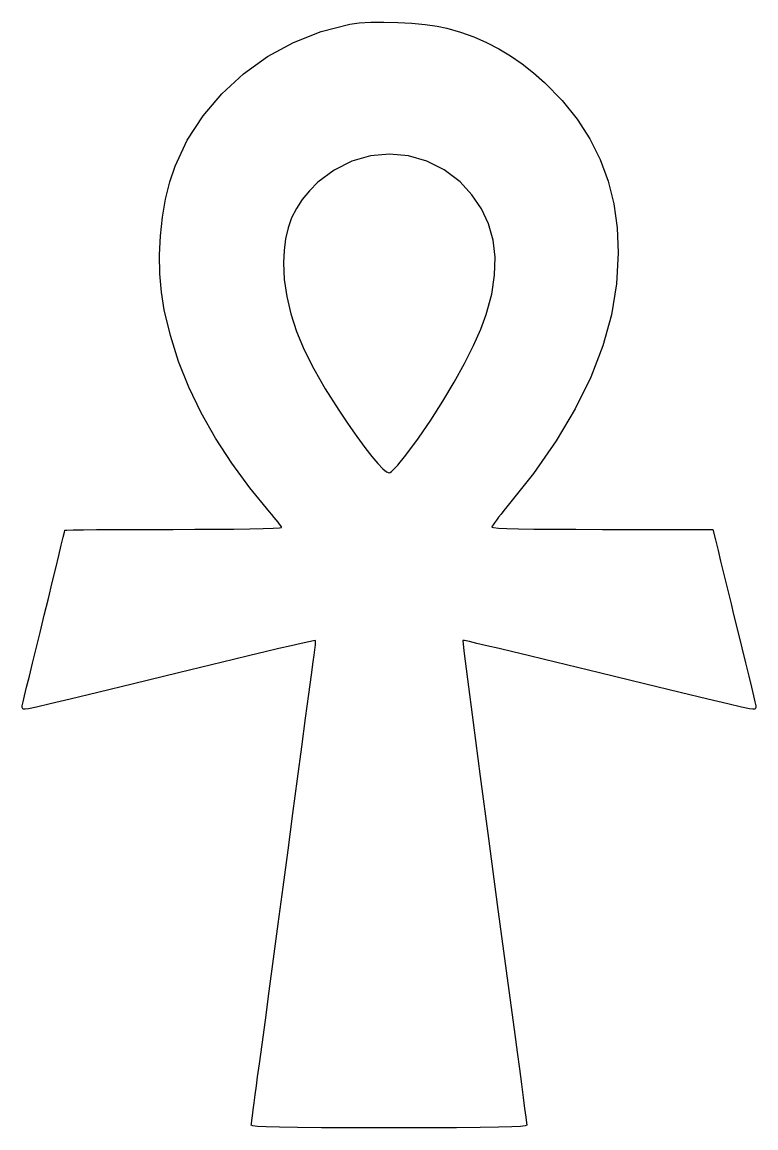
# Model space of a CAD drawing. Extents: x 178 to 449, y 198 to 606.
import ezdxf

# ---------------------------------------------------------------- set-up
doc = ezdxf.new("R2010")
doc.units = 0
doc.layers.add('Layer_1', color=7, linetype='CONTINUOUS')

msp = doc.modelspace()

# ---------------------------------------------------------------- linework, layer by layer
at = {"layer": 'Layer_1', "color": 7}
for points in [[(262.742872, 198.714908), (262.790952, 199.26058), (262.9288, 200.435948), (263.146736, 202.16762), (263.435088, 204.382252), (263.784192, 207.006452), (264.184392, 209.966876), (264.626016, 213.190132), (265.0994, 216.602868), (265.753576, 221.356788), (266.713352, 228.423908), (267.932728, 237.461348), (269.365712, 248.126228), (270.966312, 260.075644), (272.688528, 272.966708), (274.486368, 286.456548), (276.313824, 300.20226), (278.108648, 313.708644), (279.81296, 326.512548), (281.387312, 338.31918), (282.792272, 348.833748), (283.9884, 357.76146), (284.936248, 364.807524), (285.596392, 369.677148), (285.929384, 372.075532), (286.075696, 373.118204), (286.200824, 374.102292), (286.302824, 375.005468), (286.379784, 375.805356), (286.429784, 376.47962), (286.450904, 377.0059), (286.441144, 377.361852), (286.398664, 377.525116), (285.730816, 377.433924), (283.928696, 377.060588), (281.116064, 376.433892), (277.41668, 375.58262), (272.95428, 374.535556), (267.852632, 373.321484), (262.23548, 371.969188), (256.226576, 370.507444), (235.877888, 365.536924), (219.277888, 361.492844), (206.085992, 358.293772), (195.961608, 355.858292), (188.564168, 354.10498), (183.553072, 352.95242), (180.587736, 352.31918), (179.327576, 352.123852), (178.966576, 352.143212), (178.679488, 352.210252), (178.463352, 352.330396), (178.315248, 352.50894), (178.232232, 352.751252), (178.211352, 353.062668), (178.249672, 353.448556), (178.34428, 353.914252), (178.585832, 354.910236), (179.110376, 357.065788), (179.88504, 360.24602), (180.876952, 364.316076), (182.053224, 369.141084), (183.381, 374.586164), (184.827384, 380.516444), (186.35952, 386.797068), (187.88284, 393.04742), (189.30396, 398.890964), (190.591776, 404.198916), (191.7152, 408.842476), (192.643112, 412.69286), (193.344416, 415.621284), (193.788008, 417.498948), (193.942784, 418.197068), (194.759192, 418.260748), (197.099032, 418.320188), (200.798256, 418.374028), (205.692784, 418.420988), (211.618568, 418.459788), (218.411536, 418.489148), (225.907624, 418.507708), (233.942784, 418.514108), (241.977944, 418.527548), (249.47404, 418.566108), (256.267008, 418.627068), (262.192792, 418.707772), (267.08732, 418.805484), (270.786544, 418.9175), (273.126384, 419.041108), (273.942792, 419.173604), (273.851472, 419.41102), (273.58976, 419.835324), (273.175992, 420.422724), (272.628528, 421.149436), (271.965712, 421.991668), (271.205904, 422.925636), (270.367456, 423.92754), (269.468704, 424.973604), (262.160024, 433.85474), (255.515752, 442.931004), (249.554296, 452.1671), (244.294024, 461.527724), (239.753336, 470.977596), (235.950624, 480.481412), (232.904272, 490.003868), (230.632672, 499.509684), (229.610728, 506.020492), (229.043312, 512.817692), (228.920872, 519.775036), (229.233848, 526.766268), (229.97268, 533.665132), (231.1278, 540.34538), (232.689656, 546.680764), (234.648688, 552.545028), (239.142032, 562.10194), (244.943904, 571.035212), (251.908864, 579.226628), (259.89148, 586.557996), (268.746288, 592.911092), (278.327856, 598.167716), (288.490736, 602.20966), (299.089488, 604.918708), (302.512496, 605.353348), (306.793, 605.5857), (311.652432, 605.62762), (316.8122, 605.490932), (321.993728, 605.187524), (326.918448, 604.729236), (331.307776, 604.127924), (334.883136, 603.395452), (339.92972, 601.930676), (344.787224, 600.187756), (349.473288, 598.156852), (354.0056, 595.828156), (358.4018, 593.191836), (362.679576, 590.238076), (366.856576, 586.957044), (370.950472, 583.338924), (377.412736, 576.73254), (382.980776, 569.810516), (387.66336, 562.552564), (391.469248, 554.938412), (394.407216, 546.947764), (396.486024, 538.56034), (397.714432, 529.75586), (398.101216, 520.514036), (397.452688, 509.070988), (395.567488, 497.651852), (392.423112, 486.205236), (387.99704, 474.679756), (382.26676, 463.024044), (375.209776, 451.186708), (366.80356, 439.116364), (357.025608, 426.761644), (355.924224, 425.428108), (354.896736, 424.150588), (353.965616, 422.959452), (353.153368, 421.885028), (352.482472, 420.957692), (351.975424, 420.20778), (351.654696, 419.665644), (351.542792, 419.361644), (352.138544, 419.15706), (353.949064, 418.982108), (357.0092, 418.83606), (361.353832, 418.718196), (367.017832, 418.627788), (374.036056, 418.564108), (382.443384, 418.526428), (392.27468, 418.514028), (397.366168, 418.514028), (402.457656, 418.514028), (407.549144, 418.514028), (412.640632, 418.514028), (417.73212, 418.514028), (422.823608, 418.514028), (427.915096, 418.514028), (433.006584, 418.514028), (433.966976, 414.589028), (434.927368, 410.664028), (435.88776, 406.739028), (436.848152, 402.814028), (437.808552, 398.889028), (438.768944, 394.964028), (439.729336, 391.039028), (440.689728, 387.114028), (442.24128, 380.769692), (443.704528, 374.779964), (445.04632, 369.28102), (446.233504, 364.409028), (447.23292, 360.300164), (448.011424, 357.090588), (448.535856, 354.916492), (448.773064, 353.914028), (448.858312, 353.45174), (448.888552, 353.067468), (448.860952, 352.756268), (448.772768, 352.513196), (448.621184, 352.333332), (448.403392, 352.211732), (448.1166, 352.143492), (447.758008, 352.123572), (446.497848, 352.3189), (443.53252, 352.952132), (438.521416, 354.104692), (431.123976, 355.858004), (420.9996, 358.293492), (407.807704, 361.492564), (391.207704, 365.536652), (370.859016, 370.507164), (364.851304, 371.969692), (359.237568, 373.32426), (354.14132, 374.541916), (349.686064, 375.593724), (345.99532, 376.45074), (343.1926, 377.08402), (341.401424, 377.46462), (340.745296, 377.563604), (341.16692, 373.708636), (342.492392, 363.189268), (344.55216, 347.2911), (347.176632, 327.299724), (350.196256, 304.500732), (353.441448, 280.179724), (356.74264, 255.622292), (359.930264, 232.11402), (360.817344, 225.585132), (361.64484, 219.454804), (362.394648, 213.86002), (363.048656, 208.937772), (363.58876, 204.825052), (363.996856, 201.65886), (364.25484, 199.576188), (364.344608, 198.71402), (363.806216, 198.444388), (362.046008, 198.224708), (358.844624, 198.050676), (353.98272, 197.917964), (347.240936, 197.82226), (338.39992, 197.75922), (327.240312, 197.72458), (313.542768, 197.71402), (299.840232, 197.72458), (288.678328, 197.75922), (279.837104, 197.82226), (273.0966, 197.91798), (268.236872, 198.050748), (265.037952, 198.2249), (263.279904, 198.444756), (262.742872, 198.714908)], [(319.79188, 445.9143), (324.417032, 452.133076), (328.995552, 458.808372), (333.419064, 465.750324), (337.579184, 472.769068), (341.367536, 479.674732), (344.675736, 486.27746), (347.3954, 492.38738), (349.41816, 497.814628), (351.42652, 505.21258), (352.512704, 512.25582), (352.6782, 518.936852), (351.924496, 525.248212), (350.253064, 531.182388), (347.6654, 536.7319), (344.162976, 541.889268), (339.747288, 546.646996), (333.904184, 551.142364), (327.491, 554.349092), (320.69152, 556.267524), (313.689512, 556.89802), (306.668736, 556.240924), (299.812976, 554.296588), (293.305992, 551.065356), (287.331568, 546.547572), (284.21624, 543.446436), (281.573376, 540.25238), (279.385232, 536.923812), (277.634064, 533.419148), (276.302128, 529.696788), (275.37168, 525.715156), (274.824984, 521.432644), (274.644288, 516.807668), (274.932008, 510.622916), (275.819664, 504.387916), (277.330104, 498.041804), (279.486168, 491.523716), (282.310704, 484.772788), (285.826568, 477.728148), (290.056584, 470.32894), (295.023616, 462.5143), (298.524056, 457.328588), (301.739352, 452.734276), (304.644736, 448.762188), (307.215448, 445.443164), (309.426736, 442.808036), (311.253824, 440.887628), (312.67196, 439.712772), (313.656376, 439.3143), (313.962008, 439.449004), (314.449768, 439.835084), (315.094496, 440.445452), (315.871032, 441.253052), (316.7542, 442.230804), (317.71884, 443.351644), (318.739792, 444.5885), (319.79188, 445.9143)]]:
    msp.add_lwpolyline(points, dxfattribs=at)

doc.saveas('drawing.dxf')
